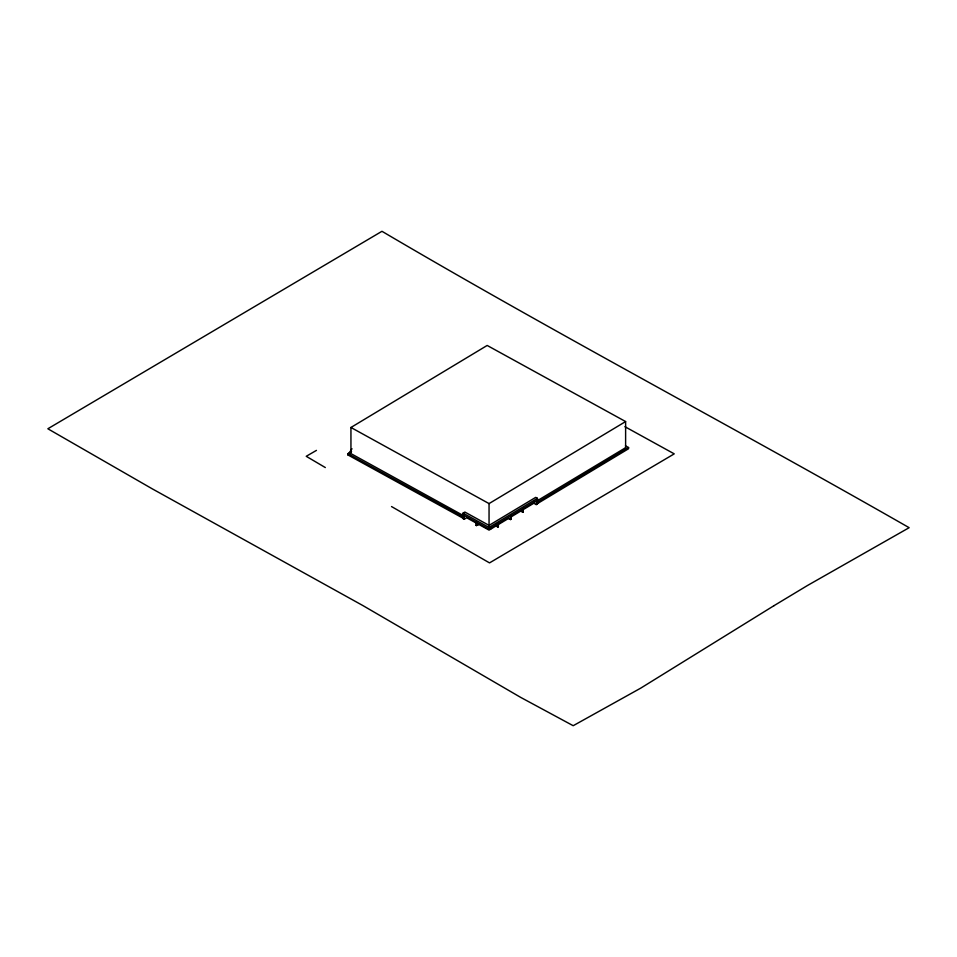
<?xml version="1.0" encoding="UTF-8"?>
<svg xmlns="http://www.w3.org/2000/svg" width="957" height="957" viewBox="0 0 957 957"><rect width="100%" height="100%" fill="white"/><g stroke="black" fill="none" stroke-linecap="round" stroke-linejoin="round"><path stroke-width="1.44" d="M352.009 448.749L347.881 454.91L463.451 518.443L463.451 517.247L347.881 453.714L347.881 454.91L350.334 453.439M463.559 515.679L350.944 453.606L350.944 427.48L487.173 345.453L625.615 421.558L625.615 448.893M347.881 453.714L351.554 451.501M625.471 445.818L628.582 447.529L537.212 502.533L537.451 503.872L537.451 498.322L535.705 497.365L489.051 525.381L488.991 529.173L463.056 514.878M537.212 503.729L628.582 448.725L628.582 447.529M475.785 522.797L466.693 517.785L464.169 519.292L463.056 518.682L463.056 513.143L464.875 512.055L489.051 525.381L489.051 503.597L625.615 421.558M537.451 498.322L488.991 527.439L463.056 513.143M488.991 529.173L536.243 500.786L536.243 504.59L533.803 503.25L510.954 516.971M536.973 500.942L625.615 447.697M495.726 526.123L489.075 530.118L478.392 524.221M497.807 527.271L498.346 523.144L498.346 526.948L495.726 526.123L496.264 525.8M498.262 524.603L508.418 518.503M510.631 519.567L511.17 515.44L510.631 519.567L508.55 518.419L511.17 519.244M522.773 512.27L523.312 508.143L522.773 512.27L520.704 511.122M536.243 504.59L537.451 503.872M476.072 525.429L478.739 524.424L476.072 525.429L476.072 521.625M316.444 450.388L306.228 456.298L325.32 467.554M624.909 426.69L674.242 453.857L489.529 562.895L391.521 506.552M350.944 427.48L489.051 503.597M521.23 510.799L523.312 511.959M533.803 500.714L533.803 503.25M495.726 523.587L495.726 526.123M490.642 526.637L490.642 529.173M476.586 521.912L476.586 525.716M464.169 515.488L464.169 519.292M774.034 605.649L640.735 688.131L573.195 725.705L520.62 697.354L362.954 605.602L152.235 488.824L47.85 428.772L381.963 231.295C555.682 333.658 734.163 427.552 909.15 527.69L807.397 585.552L774.034 605.649"/></g></svg>
